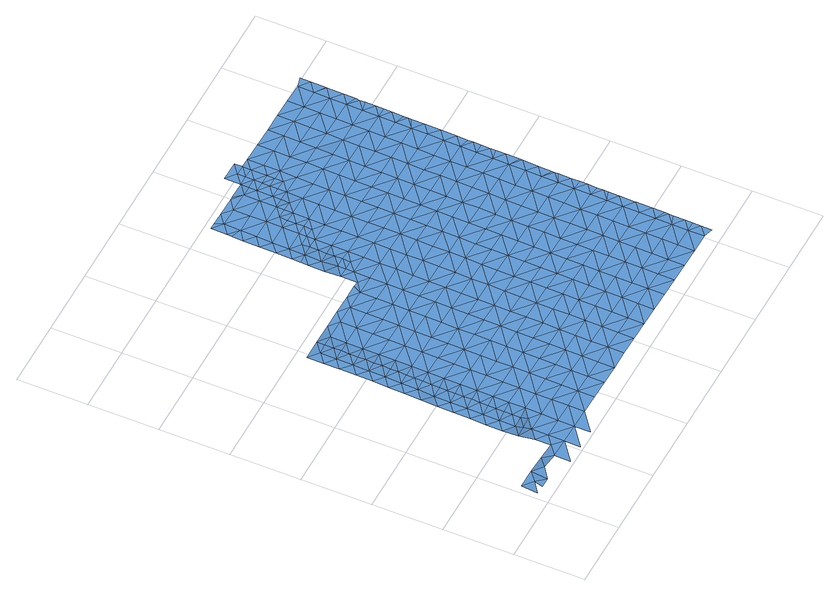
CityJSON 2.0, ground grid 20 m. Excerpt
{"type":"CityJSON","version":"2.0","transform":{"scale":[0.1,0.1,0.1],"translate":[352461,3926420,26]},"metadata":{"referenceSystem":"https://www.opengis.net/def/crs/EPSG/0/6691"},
"CityObjects":{
"waterbody1":{"type":"WaterBody","attributes":{"name":"7","class":"1140","function":"1","WaterBodyRiverFloodingRiskAttribute.description":"4","WaterBodyRiverFloodingRiskAttribute.rankOrg":"2","WaterBodyRiverFloodingRiskAttribute.adminType":"2","WaterBodyRiverFloodingRiskAttribute.scale":"L2"},"geometry":[{"type":"MultiSurface","lod":"1","boundaries":[[[0,1,2]],[[0,3,1]],[[4,5,0]],[[0,5,3]],[[6,3,5]],[[7,3,6]],[[6,8,7]],[[7,8,9]],[[8,10,11]],[[9,8,11]],[[12,9,13]],[[9,11,13]],[[14,15,12]],[[16,17,11]],[[14,12,13]],[[18,15,14]],[[13,11,17]],[[13,19,14]],[[18,14,20]],[[21,20,14]],[[13,17,19]],[[14,19,21]],[[21,22,20]],[[17,23,24]],[[25,22,26]],[[25,20,22]],[[22,27,26]],[[27,28,29]],[[19,17,30]],[[19,31,21]],[[29,26,27]],[[30,17,24]],[[32,33,34]],[[21,35,22]],[[34,28,32]],[[28,27,32]],[[19,30,31]],[[32,36,33]],[[36,37,38]],[[22,39,27]],[[38,33,36]],[[21,31,35]],[[36,40,37]],[[24,41,30]],[[42,37,40]],[[43,42,40]],[[32,27,39]],[[22,35,39]],[[32,44,36]],[[39,44,32]],[[45,46,47]],[[45,43,46]],[[41,24,48]],[[31,30,41]],[[49,35,31]],[[43,40,46]],[[46,50,47]],[[50,51,52]],[[44,53,36]],[[36,54,40]],[[52,47,50]],[[53,54,36]],[[49,31,41]],[[55,39,35]],[[50,56,51]],[[57,56,58]],[[57,51,56]],[[46,40,54]],[[48,59,41]],[[60,35,49]],[[61,44,39]],[[46,62,50]],[[56,63,58]],[[64,63,65]],[[64,58,63]],[[55,35,60]],[[55,61,39]],[[61,53,44]],[[41,66,49]],[[46,54,62]],[[67,68,69]],[[62,70,50]],[[50,71,56]],[[67,65,63]],[[69,65,67]],[[66,60,49]],[[70,71,50]],[[41,59,72]],[[67,73,68]],[[61,74,53]],[[53,75,54]],[[56,76,63]],[[66,41,72]],[[77,68,73]],[[78,55,60]],[[74,75,53]],[[79,77,73]],[[71,76,56]],[[76,67,63]],[[80,81,82]],[[80,79,73]],[[82,79,80]],[[78,60,66]],[[83,61,55]],[[62,84,70]],[[81,85,86]],[[80,85,81]],[[62,54,84]],[[72,59,87]],[[84,54,75]],[[88,86,85]],[[73,67,89]],[[90,74,61]],[[70,91,71]],[[55,78,92]],[[93,80,73]],[[84,91,70]],[[67,76,89]],[[89,94,73]],[[55,92,83]],[[95,75,74]],[[72,87,96]],[[97,88,85]],[[66,72,98]],[[99,85,80]],[[91,100,71]],[[101,92,78]],[[90,61,83]],[[90,95,74]],[[72,96,98]],[[93,73,94]],[[93,99,80]],[[78,66,101]],[[76,71,102]],[[76,103,89]],[[101,66,98]],[[104,83,92]],[[84,75,95]],[[102,71,100]],[[103,94,89]],[[87,105,96]],[[85,99,97]],[[84,106,91]],[[96,105,98]],[[104,92,101]],[[103,76,102]],[[107,90,83]],[[108,93,94]],[[91,106,100]],[[84,95,109]],[[103,108,94]],[[105,87,110]],[[111,107,83]],[[106,84,109]],[[112,97,99]],[[98,113,101]],[[83,104,111]],[[90,114,95]],[[106,115,100]],[[100,116,102]],[[93,117,99]],[[107,114,90]],[[98,105,118]],[[101,119,104]],[[120,103,102]],[[121,93,108]],[[117,112,99]],[[113,119,101]],[[109,95,114]],[[98,118,113]],[[116,100,115]],[[116,120,102]],[[117,93,121]],[[109,122,106]],[[123,108,103]],[[105,110,124]],[[111,104,119]],[[120,123,103]],[[105,125,118]],[[109,114,122]],[[106,126,115]],[[107,111,127]],[[128,114,107]],[[129,126,106]],[[121,108,123]],[[105,124,130]],[[111,119,127]],[[121,131,117]],[[106,122,129]],[[115,132,116]],[[123,131,121]],[[125,133,118]],[[112,117,134]],[[105,130,125]],[[126,132,115]],[[113,118,133]],[[107,127,128]],[[128,135,114]],[[114,136,122]],[[119,113,133]],[[135,136,114]],[[120,116,132]],[[117,137,134]],[[122,136,129]],[[138,123,120]],[[130,124,139]],[[117,131,137]],[[140,119,133]],[[141,138,120]],[[129,142,126]],[[141,120,132]],[[127,119,143]],[[136,142,129]],[[125,130,144]],[[144,130,139]],[[145,134,137]],[[119,140,143]],[[144,146,125]],[[125,147,133]],[[128,127,148]],[[131,149,137]],[[142,150,126]],[[126,151,132]],[[131,123,149]],[[135,128,148]],[[152,145,137]],[[150,151,126]],[[127,143,148]],[[149,123,138]],[[132,151,141]],[[135,153,136]],[[154,152,137]],[[147,155,133]],[[156,144,139]],[[125,146,147]],[[157,138,141]],[[158,142,136]],[[140,133,155]],[[135,148,159]],[[154,137,149]],[[160,156,139]],[[153,135,159]],[[153,158,136]],[[143,161,148]],[[144,162,146]],[[157,141,151]],[[143,140,161]],[[163,149,138]],[[142,164,150]],[[152,165,166]],[[156,162,144]],[[165,152,154]],[[140,155,161]],[[167,163,138]],[[146,168,147]],[[150,164,151]],[[138,157,167]],[[149,169,154]],[[162,168,146]],[[170,166,165]],[[168,155,147]],[[164,142,158]],[[171,157,151]],[[163,169,149]],[[148,161,172]],[[159,148,173]],[[154,169,165]],[[165,174,170]],[[153,159,173]],[[175,161,155]],[[148,172,173]],[[153,176,158]],[[171,151,164]],[[177,167,157]],[[178,162,156]],[[169,179,165]],[[180,175,155]],[[161,175,172]],[[156,160,178]],[[165,179,174]],[[155,168,180]],[[181,157,171]],[[153,173,176]],[[167,182,163]],[[178,160,183]],[[184,168,162]],[[177,182,167]],[[172,185,173]],[[186,158,176]],[[178,187,162]],[[157,181,177]],[[188,169,163]],[[164,158,189]],[[164,190,171]],[[187,184,162]],[[191,192,193]],[[191,174,192]],[[174,179,192]],[[182,188,163]],[[158,186,189]],[[168,194,180]],[[172,175,185]],[[195,179,169]],[[192,196,193]],[[197,196,198]],[[176,173,199]],[[183,200,178]],[[197,193,196]],[[190,164,189]],[[190,201,171]],[[201,177,181]],[[188,195,169]],[[173,185,199]],[[176,202,186]],[[179,195,192]],[[196,203,198]],[[181,171,201]],[[204,198,203]],[[204,205,206]],[[168,184,194]],[[175,207,185]],[[208,176,199]],[[178,209,187]],[[186,202,189]],[[175,180,207]],[[192,210,196]],[[177,211,182]],[[205,204,203]],[[207,180,194]],[[202,176,208]],[[212,184,187]],[[178,200,213]],[[189,214,190]],[[215,188,182]],[[202,214,189]],[[196,216,203]],[[177,201,217]],[[209,178,213]],[[192,195,210]],[[210,216,196]],[[218,219,185]],[[203,220,205]],[[184,212,194]],[[211,177,217]],[[215,195,188]],[[185,207,218]],[[199,185,219]],[[214,221,190]],[[190,222,201]],[[212,187,209]],[[208,199,219]],[[223,202,208]],[[221,222,190]],[[224,207,194]],[[215,182,211]],[[225,210,195]],[[212,226,194]],[[203,227,220]],[[201,228,217]],[[213,200,229]],[[215,225,195]],[[203,216,227]],[[207,224,218]],[[223,208,219]],[[230,214,202]],[[209,213,231]],[[225,232,210]],[[210,233,216]],[[224,194,226]],[[234,219,218]],[[235,236,237]],[[238,230,202]],[[235,220,236]],[[230,221,214]],[[211,217,228]],[[213,229,231]],[[238,202,223]],[[220,227,236]],[[232,233,210]],[[233,227,216]],[[201,222,228]],[[211,239,215]],[[240,241,242]],[[243,226,212]],[[242,237,240]],[[244,222,221]],[[234,218,224]],[[245,223,219]],[[209,231,246]],[[212,209,247]],[[237,236,240]],[[239,211,228]],[[248,225,215]],[[230,244,221]],[[249,231,229]],[[233,250,227]],[[251,245,219]],[[252,241,240]],[[209,246,247]],[[248,232,225]],[[250,253,227]],[[219,234,251]],[[254,215,239]],[[223,255,238]],[[222,256,228]],[[257,234,224]],[[236,227,253]],[[245,255,223]],[[212,247,243]],[[240,258,252]],[[248,215,254]],[[231,259,246]],[[260,233,232]],[[261,222,244]],[[224,226,257]],[[238,262,230]],[[248,260,232]],[[257,226,243]],[[263,251,234]],[[240,236,264]],[[265,231,249]],[[255,262,238]],[[262,244,230]],[[246,266,247]],[[222,261,256]],[[264,236,253]],[[240,264,258]],[[239,267,254]],[[268,250,233]],[[239,228,267]],[[259,266,246]],[[266,243,247]],[[231,265,259]],[[269,261,244]],[[263,234,257]],[[267,228,256]],[[263,270,251]],[[254,271,248]],[[272,253,250]],[[267,271,254]],[[233,260,273]],[[270,274,251]],[[275,265,249]],[[274,255,245]],[[276,258,277]],[[258,264,277]],[[268,233,273]],[[278,276,277]],[[279,256,261]],[[245,251,274]],[[244,262,269]],[[280,275,249]],[[271,281,248]],[[248,282,260]],[[283,259,265]],[[284,278,277]],[[285,262,255]],[[281,282,248]],[[243,266,286]],[[287,261,269]],[[257,243,288]],[[264,253,272]],[[260,282,273]],[[250,268,272]],[[289,290,291]],[[264,292,277]],[[275,283,265]],[[243,286,288]],[[277,293,284]],[[279,261,287]],[[267,256,279]],[[294,270,263]],[[263,257,295]],[[290,289,296]],[[297,291,290]],[[267,298,271]],[[255,274,285]],[[273,299,268]],[[279,298,267]],[[266,259,283]],[[300,293,277]],[[264,272,292]],[[266,301,286]],[[302,297,290]],[[257,288,295]],[[303,287,269]],[[262,285,304]],[[296,305,290]],[[299,273,282]],[[269,262,306]],[[271,307,281]],[[299,308,268]],[[268,309,272]],[[274,270,294]],[[275,280,310]],[[310,280,311]],[[277,292,300]],[[312,302,290]],[[303,279,287]],[[263,295,294]],[[266,283,301]],[[305,312,290]],[[262,304,306]],[[301,313,286]],[[286,314,288]],[[315,283,275]],[[308,309,268]],[[316,271,298]],[[294,317,274]],[[274,318,285]],[[319,275,310]],[[300,320,293]],[[313,314,286]],[[320,305,321]],[[303,269,306]],[[315,275,319]],[[288,314,295]],[[321,293,320]],[[315,322,283]],[[323,298,279]],[[271,316,307]],[[324,312,305]],[[292,325,300]],[[320,324,305]],[[282,281,326]],[[327,294,295]],[[292,272,325]],[[301,283,328]],[[328,283,322]],[[274,317,318]],[[326,281,307]],[[299,282,326]],[[328,329,301]],[[330,279,303]],[[325,272,309]],[[331,313,301]],[[304,285,332]],[[329,331,301]],[[299,333,308]],[[300,334,320]],[[324,335,312]],[[325,334,300]],[[306,304,332]],[[323,336,298]],[[337,312,335]],[[285,318,332]],[[295,314,327]],[[279,330,323]],[[327,338,294]],[[316,336,307]],[[331,339,313]],[[316,298,336]],[[313,339,314]],[[340,324,320]],[[299,326,333]],[[317,341,318]],[[342,306,332]],[[317,294,341]],[[343,340,320]],[[340,335,324]],[[303,306,344]],[[345,346,314]],[[345,314,339]],[[343,320,334]],[[336,347,307]],[[314,346,327]],[[307,348,326]],[[308,333,349]],[[309,308,350]],[[294,338,341]],[[306,342,344]],[[325,309,350]],[[346,351,327]],[[308,349,350]],[[330,303,352]],[[325,353,334]],[[327,354,338]],[[351,354,327]],[[332,318,355]],[[340,356,335]],[[352,303,344]],[[323,330,352]],[[357,342,332]],[[318,341,355]],[[307,347,348]],[[358,341,338]],[[323,359,336]],[[334,360,343]],[[361,358,338]],[[333,326,362]],[[361,338,354]],[[325,350,353]],[[353,360,334]],[[363,357,332]],[[363,332,355]],[[349,333,362]],[[364,323,352]],[[336,359,347]],[[326,348,362]],[[358,365,341]],[[342,366,344]],[[341,367,355]],[[357,366,342]],[[367,341,365]],[[323,364,359]],[[368,369,343]],[[347,370,348]],[[369,356,340]],[[371,363,355]],[[349,362,372]],[[350,349,373]],[[350,374,353]],[[375,371,355]],[[343,360,368]],[[340,343,369]],[[352,344,366]],[[355,367,375]],[[349,372,373]],[[353,374,360]],[[347,359,370]],[[348,376,362]],[[377,378,363]],[[363,378,357]],[[363,371,377]],[[364,352,379]],[[380,376,348]],[[379,352,366]],[[374,350,373]],[[381,359,364]],[[380,348,370]],[[362,376,372]],[[360,382,368]],[[357,383,366]],[[356,369,384]],[[385,381,364]],[[383,357,378]],[[385,364,379]],[[359,386,370]],[[376,387,372]],[[388,389,366]],[[360,374,382]],[[388,366,383]],[[368,390,369]],[[386,380,370]],[[387,391,372]],[[379,366,389]],[[392,390,368]],[[373,372,391]],[[368,382,392]],[[379,393,385]],[[379,389,394]],[[374,373,391]],[[359,381,386]],[[384,369,390]],[[393,379,394]],[[374,395,382]],[[380,396,376]],[[397,398,385]],[[390,399,384]],[[385,398,381]],[[397,385,393]],[[400,396,380]],[[376,396,387]],[[380,386,400]],[[398,401,381]],[[374,391,395]],[[395,402,382]],[[401,403,381]],[[381,403,386]],[[404,391,387]],[[392,405,390]],[[396,406,387]],[[392,382,405]],[[403,407,386]],[[386,407,400]],[[382,402,405]],[[390,408,399]],[[409,396,400]],[[407,409,400]],[[395,391,404]],[[387,406,404]],[[395,410,402]],[[411,406,396]],[[409,412,396]],[[390,405,408]],[[413,405,402]],[[411,396,412]],[[395,404,414]],[[399,408,415]],[[416,417,406]],[[406,417,404]],[[416,406,411]],[[410,395,414]],[[413,408,405]],[[417,418,404]],[[418,419,404]],[[413,402,410]],[[414,404,419]],[[420,415,408]],[[414,421,410]],[[422,421,414]],[[422,414,419]],[[423,420,408]],[[423,408,413]],[[421,424,410]],[[425,413,410]],[[424,425,410]],[[426,413,425]],[[423,413,426]],[[427,428,423]],[[427,423,426]],[[423,428,420]],[[428,429,420]]]}]},
"waterbody2":{"type":"WaterBody","attributes":{"name":"7","class":"1140","function":"1","WaterBodyRiverFloodingRiskAttribute.description":"4","WaterBodyRiverFloodingRiskAttribute.rankOrg":"1","WaterBodyRiverFloodingRiskAttribute.adminType":"2","WaterBodyRiverFloodingRiskAttribute.scale":"L2"},"geometry":[{"type":"MultiSurface","lod":"1","boundaries":[[[430,431,432]],[[15,433,434]],[[435,436,437]],[[438,439,440]],[[47,52,435]],[[51,57,441]],[[442,443,441]],[[442,430,432]],[[444,431,445]],[[446,444,445]],[[446,445,79]],[[77,79,445]],[[81,86,440]],[[81,440,446]],[[446,440,439]],[[37,42,447]],[[437,47,435]],[[45,47,437]],[[437,43,45]],[[448,449,447]],[[448,450,449]],[[433,451,434]],[[452,450,453]],[[29,28,451]],[[34,33,452]],[[450,452,449]],[[33,449,452]],[[33,38,449]],[[37,447,449]],[[38,37,449]],[[18,25,433]],[[25,26,433]],[[26,451,433]],[[29,451,26]],[[20,25,18]],[[15,18,433]],[[452,28,34]],[[28,452,451]],[[451,452,453]],[[451,453,434]],[[454,448,447]],[[436,454,437]],[[437,454,447]],[[437,447,43]],[[42,43,447]],[[455,436,435]],[[455,435,441]],[[51,441,435]],[[52,51,435]],[[57,58,441]],[[441,58,442]],[[58,64,442]],[[64,65,442]],[[442,65,430]],[[69,430,65]],[[68,445,430]],[[69,68,430]],[[443,455,441]],[[432,443,442]],[[431,430,445]],[[82,446,79]],[[68,77,445]],[[86,88,440]],[[82,81,446]],[[439,444,446]],[[88,438,440]]]}]},
"waterbody3":{"type":"WaterBody","attributes":{"name":"7","class":"1140","function":"1","WaterBodyRiverFloodingRiskAttribute.description":"4","WaterBodyRiverFloodingRiskAttribute.rankOrg":"1","WaterBodyRiverFloodingRiskAttribute.adminType":"2","WaterBodyRiverFloodingRiskAttribute.scale":"L2"},"geometry":[{"type":"MultiSurface","lod":"1","boundaries":[[[456,457,458]],[[459,458,457]],[[456,458,460]],[[460,461,462]],[[460,462,456]],[[456,462,463]],[[241,464,465]],[[463,237,242]],[[235,237,466]],[[205,220,235]],[[198,204,467]],[[205,235,466]],[[206,205,466]],[[468,469,470]],[[467,469,468]],[[469,467,471]],[[461,471,467]],[[466,237,463]],[[463,462,466]],[[206,466,462]],[[467,206,462]],[[204,206,467]],[[465,472,473]],[[474,459,475]],[[459,457,475]],[[465,464,472]],[[464,278,472]],[[252,464,241]],[[252,258,464]],[[258,276,464]],[[276,278,464]],[[476,278,284]],[[284,293,476]],[[293,321,476]],[[474,475,477]],[[321,305,296]],[[321,296,476]],[[296,289,476]],[[476,289,278]],[[278,289,472]],[[289,478,472]],[[479,193,468]],[[480,473,472]],[[472,478,480]],[[480,478,481]],[[482,480,483]],[[481,483,480]],[[478,484,481]],[[484,478,297]],[[291,297,478]],[[291,478,289]],[[485,486,482]],[[482,486,477]],[[475,482,477]],[[482,475,473]],[[475,465,473]],[[457,465,475]],[[463,465,456]],[[456,465,457]],[[463,241,465]],[[170,191,479]],[[191,193,479]],[[479,166,170]],[[479,470,166]],[[479,468,470]],[[242,241,463]],[[174,191,170]],[[197,198,468]],[[193,197,468]],[[482,483,485]],[[468,198,467]],[[461,467,462]],[[473,480,482]]]}]},
"waterbody4":{"type":"WaterBody","attributes":{"name":"7","class":"1140","function":"1","WaterBodyRiverFloodingRiskAttribute.description":"4","WaterBodyRiverFloodingRiskAttribute.rankOrg":"1","WaterBodyRiverFloodingRiskAttribute.adminType":"2","WaterBodyRiverFloodingRiskAttribute.scale":"L2"},"geometry":[{"type":"MultiSurface","lod":"1","boundaries":[[[297,302,487]],[[488,297,487]],[[337,489,487]],[[302,337,487]],[[312,337,302]],[[489,488,487]]]}]}
},
"vertices":[
[31,53,29],[3,76,29],[2,30,25],[59,76,29],[30,30,23],[59,29,23],[87,52,29],[116,75,24],[144,51,18],[173,74,18],[143,5,18],[201,50,18],[173,120,18],[201,96,18],[202,143,18],[174,166,8],[200,4,18],[257,49,18],[203,166,11],[258,95,18],[231,165,18],[259,142,18],[260,188,18],[257,3,18],[314,48,18],[231,188,11],[232,211,11],[260,234,18],[232,258,11],[232,235,11],[315,94,18],[316,141,18],[261,280,18],[233,304,11],[233,281,11],[316,187,18],[262,326,18],[234,350,12],[234,327,12],[317,233,18],[263,373,18],[372,94,18],[234,373,12],[235,396,12],[318,279,18],[235,419,12],[264,419,18],[236,442,12],[371,47,18],[372,140,18],[264,465,18],[236,489,13],[236,466,13],[319,326,18],[319,372,18],[374,232,18],[265,511,18],[237,512,14],[237,535,15],[428,46,18],[373,186,18],[375,278,18],[320,418,18],[266,558,18],[237,558,15],[238,581,15],[429,139,18],[267,604,18],[239,627,15],[238,604,15],[321,464,18],[322,510,18],[428,93,18],[267,650,18],[375,325,18],[376,371,18],[322,557,18],[239,650,15],[430,185,18],[239,674,15],[268,696,18],[240,720,15],[240,697,15],[431,277,18],[377,417,18],[269,742,18],[240,743,15],[484,45,18],[241,766,15],[323,603,18],[432,324,18],[378,463,18],[431,231,18],[325,695,18],[324,649,18],[433,370,18],[485,92,18],[298,765,18],[486,138,18],[326,741,18],[378,509,18],[487,184,18],[379,556,18],[380,602,18],[487,230,18],[542,91,18],[434,462,18],[489,323,18],[381,648,18],[434,416,18],[541,45,18],[488,277,18],[354,764,18],[543,183,18],[490,369,18],[435,509,18],[436,555,19],[382,741,18],[542,137,18],[544,229,18],[437,601,19],[381,694,18],[490,415,18],[437,647,19],[598,44,18],[599,136,18],[492,508,18],[545,276,18],[546,322,18],[491,461,18],[598,90,18],[438,693,19],[493,554,19],[600,182,18],[411,763,18],[546,368,18],[547,414,18],[439,740,19],[494,646,19],[654,43,18],[601,228,18],[493,600,19],[548,460,18],[601,275,18],[655,89,18],[451,763,19],[656,135,18],[657,181,18],[602,321,18],[495,692,19],[549,507,18],[549,553,19],[468,762,19],[604,413,18],[496,739,19],[657,228,18],[712,88,18],[550,599,19],[605,460,18],[603,367,18],[711,42,18],[658,274,18],[713,134,18],[552,692,19],[605,506,18],[496,785,19],[468,808,19],[551,645,19],[713,180,18],[552,738,19],[497,808,19],[606,552,19],[659,320,18],[660,366,18],[525,808,19],[715,273,18],[660,412,18],[608,644,19],[769,87,18],[553,784,19],[714,227,18],[607,598,19],[608,691,19],[768,41,18],[770,179,18],[716,319,18],[661,459,18],[769,133,18],[609,737,19],[662,505,18],[663,551,19],[526,831,19],[554,830,19],[526,854,19],[771,226,18],[610,783,19],[555,876,19],[526,877,17],[527,900,18],[716,365,18],[825,40,18],[664,597,19],[718,458,18],[555,923,19],[527,923,18],[556,946,19],[527,946,18],[772,272,18],[717,411,18],[826,132,18],[611,829,19],[665,690,19],[827,178,18],[825,86,18],[719,504,18],[666,736,19],[611,875,19],[664,643,19],[772,318,18],[773,364,18],[584,945,19],[719,550,18],[720,596,19],[774,411,18],[828,271,18],[667,782,19],[828,225,18],[612,922,19],[721,643,19],[881,39,18],[775,503,18],[882,85,18],[667,828,19],[668,875,19],[829,317,18],[585,968,19],[613,968,19],[585,991,19],[775,457,18],[722,689,19],[614,1014,19],[586,1038,19],[585,1015,19],[884,224,18],[776,549,18],[831,410,18],[883,131,18],[884,178,18],[723,781,19],[938,38,18],[669,921,19],[830,363,18],[614,1037,19],[670,967,19],[723,735,19],[831,456,18],[778,642,19],[885,270,18],[642,1037,19],[939,130,18],[724,827,19],[777,595,19],[832,502,18],[886,316,18],[670,1013,19],[939,84,18],[940,177,18],[778,688,19],[726,920,19],[833,548,18],[887,362,18],[779,734,19],[726,966,19],[725,874,19],[887,409,18],[995,83,18],[643,1060,20],[671,1059,21],[643,1083,20],[834,641,19],[995,37,18],[780,780,19],[781,826,19],[996,129,18],[672,1083,21],[888,455,18],[941,223,18],[834,594,19],[942,269,18],[644,1129,20],[673,1152,21],[644,1152,20],[727,1012,19],[700,1082,21],[943,361,18],[943,315,18],[672,1129,21],[645,1175,21],[835,687,19],[782,873,19],[728,1058,21],[997,176,18],[673,1175,21],[890,594,19],[889,501,18],[701,1128,21],[890,547,18],[837,779,19],[782,919,19],[783,965,19],[1023,60,18],[1023,29,18],[701,1174,21],[998,222,18],[998,268,18],[1024,106,18],[836,733,19],[944,408,18],[945,454,18],[1024,83,18],[729,1105,21],[700,1105,21],[1025,138,18],[892,686,19],[729,1151,21],[784,1011,19],[837,826,19],[999,314,18],[1025,152,18],[1025,163,18],[891,640,19],[1026,198,18],[946,500,18],[838,872,19],[785,1058,21],[730,1197,21],[893,732,19],[702,1198,21],[1000,361,18],[1026,245,18],[786,1150,21],[1001,407,18],[946,546,18],[785,1104,21],[947,593,19],[1026,247,18],[1027,291,18],[893,778,19],[894,825,20],[839,918,19],[840,964,19],[1028,323,18],[948,639,19],[841,1010,19],[1028,337,18],[1002,453,18],[787,1196,21],[1003,545,18],[1029,383,18],[949,731,19],[841,1057,21],[1028,356,18],[895,871,20],[1002,499,18],[949,685,19],[1029,403,18],[1004,592,19],[1029,429,18],[842,1103,21],[843,1149,21],[950,777,19],[1030,476,18],[896,917,20],[896,963,20],[897,1009,20],[1030,466,18],[952,870,20],[1030,483,18],[1031,522,18],[1005,638,19],[951,824,20],[1006,730,19],[898,1056,21],[1032,568,19],[844,1195,21],[1005,684,19],[1007,777,19],[952,916,20],[1032,575,19],[1033,614,19],[900,1148,21],[953,962,20],[899,1102,21],[1033,660,19],[1033,643,19],[954,1009,20],[1008,869,20],[1034,685,19],[1034,707,19],[900,1194,21],[1008,823,20],[1034,722,19],[955,1055,21],[1035,753,19],[1010,961,20],[955,1101,21],[1009,915,20],[1036,799,19],[956,1147,21],[1036,845,20],[1011,1054,21],[1037,892,20],[1037,882,20],[1012,1100,21],[1011,1008,20],[957,1193,21],[1037,905,20],[1038,938,20],[1038,961,20],[1039,984,20],[1014,1192,21],[1039,1030,20],[1039,1015,20],[1013,1146,21],[1040,1041,21],[1040,1076,21],[1041,1123,21],[1041,1126,21],[1042,1169,21],[1042,1200,21],
[210,605,12],[182,628,12],[181,582,12],[203,189,4],[175,212,4],[208,466,8],[179,443,8],[207,420,6],[184,767,12],[183,721,12],[212,743,12],[208,512,10],[209,558,11],[180,536,11],[183,675,12],[211,651,11],[211,697,12],[206,374,6],[177,351,6],[205,327,6],[177,305,5],[204,235,4],[205,281,4],[176,259,4],[178,397,6],[180,490,9],
[500,1016,17],[501,1062,18],[472,1040,18],[473,1086,18],[472,993,17],[471,947,17],[499,970,17],[557,1015,19],[614,1060,19],[558,1061,19],[556,969,19],[499,924,16],[498,877,15],[470,901,16],[469,855,16],[470,922,16],[615,1107,19],[558,1107,19],[474,1118,19],[502,1108,18],[672,1106,21],[474,1132,19],[616,1153,19],[497,831,19],[559,1154,19],[588,1176,19],[503,1155,19],[531,1177,19],[596,1176,19],[492,1178,19],[475,1178,19],
[673,1198,21],[645,1222,21],[702,1221,21]
]}
